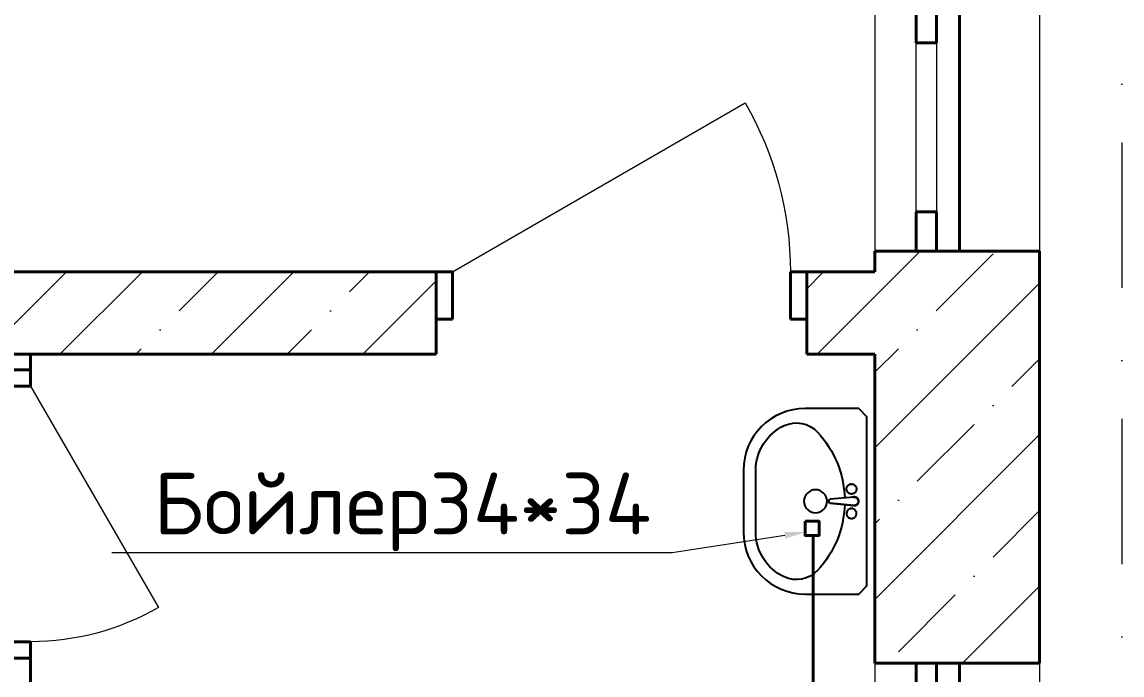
# Model space of a CAD drawing. Header units: feet. Extents: x -10410 to 374725, y -46422 to 88923.
# Drawn here: x 53394 to 56065, y 46457 to 48042 of the extents above; entities that cross this region are included whole.
import ezdxf
from ezdxf import colors
from ezdxf.entities.mleader import LeaderData, LeaderLine
from ezdxf.enums import TextEntityAlignment as Align
from ezdxf.math import Vec2, Vec3

# ---------------------------------------------------------------- set-up
doc = ezdxf.new("R2010")
doc.units = ezdxf.units.FT
doc.header["$MEASUREMENT"] = 0
doc.set_wipeout_variables(frame=1)
doc.linetypes.add('Wipeout_Contour', pattern=[1000, 0, -1000])
doc.linetypes.add('Штрихпунктирная', pattern=[670.2777624130249, 352.777767181396, -176.388883590699, 0, -141.11111164093])
for name, color, linetype, lineweight in [('Водоснабж.', 160, 'Continuous', 40), ('Двери ArchiCAD_Ном._пера__1', 7, 'Continuous', 20), ('Двери ArchiCAD_Ном._пера__21', 7, 'Continuous', 40), ('Двери ArchiCAD_Ном._пера__74', 255, 'Continuous', 0), ('Конструктив - Перекрытия_Ном._пера__21', 7, 'Continuous', 40), ('Конструктив - Стены Несущие_Ном._пера__21', 7, 'Continuous', 40), ('Окна ArchiCAD_Ном._пера__120', 7, 'Continuous', 5), ('Окна ArchiCAD_Ном._пера__21', 7, 'Continuous', 40), ('Элемент Модели - Оси_Ном._пера__1', 7, 'Continuous', 20)]:
    doc.layers.add(name, color=color, linetype=linetype, lineweight=lineweight)
for name, color, linetype in [('Двери ArchiCAD', 7, 'Continuous'), ('Интерьер - Мебель', 7, 'Continuous'), ('Конструктив - Перекрытия', 7, 'Continuous'), ('Конструктив - Стены Несущие', 7, 'Continuous'), ('Окна ArchiCAD', 7, 'Continuous'), ('Элемент Модели - Оси', 7, 'Continuous')]:
    doc.layers.add(name, color=color, linetype=linetype)
doc.layers.add('Конструктив - Стены Несущие_Ном._пера__170', color=7, linetype='Continuous', lineweight=5, true_color=0x9f9f00)
doc.layers.add('Элемент Модели - Оси_Ном._пера__94', color=7, linetype='Continuous', lineweight=5, true_color=0xdc4f00)
doc.styles.get("Standard").update_dxf_attribs({"font": 'isocpeur.ttf'})
doc.styles.add('СГЕНЕРИР_СТИЛЬ_1', font='arial.ttf')
pattern_1 = [(44.99999999999999, (0, 0), (-183.8477563649663, 183.8477563649665), []), (44.99999999999999, (-91.92387818248316, 91.92387818248324), (-183.8477563649663, 183.8477563649665), [194.9999928474, -64.9999976158, 0, -64.9999976158])]

# ---------------------------------------------------------------- blocks, each defined once
blk = doc.blocks.new('Перекрытие_11', base_point=(2.014418280687986e-13, 3249.999870023374))
at = {"layer": 'Конструктив - Перекрытия_Ном._пера__21', "linetype": 'Continuous', "flags": 128}
blk.add_lwpolyline([(2.014418280687986e-13, 3249.999870023374), (349.5340104427439, 3249.999870023374), (349.5340104427439, 6200.039066075157), (2.014418280687986e-13, 6200.039066075157), (2.014418280687986e-13, 9399.999870023372), (14400, 9399.999870023372), (14400, 6200.039066075157), (14005.69794721407, 6200.039066075157), (14005.69794721407, 3249.999870023374), (14400, 3249.999870023374), (14400, -5.845098360879319e-05), (8689.176096130459, -5.845098360879319e-05), (8689.176096130459, -1641.589501266232), (5700.804234318001, -1641.589501266232), (5700.804234318001, -5.845098360879319e-05), (2.014418280687986e-13, -5.845098360879319e-05)], close=True, dxfattribs=at)
blk = doc.blocks.new('Окно 18_4')
at = {"layer": 'Окна ArchiCAD_Ном._пера__120', "linetype": 'Continuous'}
for p, q in [((-300, 250.0000000000001), (300, 250.0000000000001)), ((-205, 0), (205, 0)), ((205, -50), (-205, -50)), ((-300, -150), (300, -150))]:
    blk.add_line(p, q, dxfattribs=at)
at = {"layer": 'Окна ArchiCAD_Ном._пера__21', "linetype": 'Continuous'}
for p, q in [((-300, 0), (-205, 0)), ((-300, -50), (-300, 0)), ((-205, 0), (-205, -50)), ((205, -50), (205, 0)), ((205, 0), (300, 0)), ((300, -50), (300, 0)), ((-205, -50), (-300, -50)), ((300, -50), (205, -50))]:
    blk.add_line(p, q, dxfattribs=at)
blk = doc.blocks.new('Стена_12', base_point=(13900, 3399.999999999997))
at = {"color": 254, "linetype": 'Wipeout_Contour', "lineweight": 0, "ltscale": 118048.9132888621}
blk.add_wipeout([(13800, 4249.935577129977), (13900.000032167285, 4249.935577129977), (13949.999997957144, 4249.935577129977), (14200.000028081573, 4249.935577129977), (14199.999994552385, 5250.039135172807), (13949.999997957144, 5250.039135172807), (13899.999998638097, 5250.039135172807), (13800, 5250.039135172807)], dxfattribs=at).dxf.layer = 'Конструктив - Стены Несущие'
at = {"layer": 'Конструктив - Стены Несущие_Ном._пера__170', "linetype": 'Continuous'}
h = blk.add_hatch(dxfattribs=at)
h.set_pattern_fill('ЖЕЛЕЗОБЕТОН', color=256, style=0, pattern_type=2)
h.set_pattern_definition(pattern_1)
h.paths.add_polyline_path([(13800, 4249.935577129977), (13900.00003216728, 4249.935577129977), (13949.99999795714, 4249.935577129977), (14200.00002808157, 4249.935577129977), (14199.99999455238, 5250.039135172806), (13949.99999795714, 5250.039135172806), (13899.99999863809, 5250.039135172806), (13800, 5250.039135172806)])
at = {"layer": 'Конструктив - Стены Несущие_Ном._пера__21', "linetype": 'Continuous'}
for p, q in [((13800, 5250.039151678196), (13900, 5250.039151678196)), ((13900, 5250.039151678196), (13950, 5250.039151678196)), ((13950, 5250.039151678196), (14200, 5250.039151678196)), ((13800, 4249.935580958386), (13900, 4249.935580958386)), ((13900, 4249.935580958386), (13950, 4249.935580958386)), ((13950, 4249.935580958386), (14200, 4249.935580958386))]:
    blk.add_line(p, q, dxfattribs=at)
at = {"layer": 'Конструктив - Стены Несущие_Ном._пера__21', "linetype": 'Continuous', "flags": 128}
for points in [[(13800, 5250.039163136869), (13800, 5200.039151678196)], [(14200, 4249.935581872052), (14200, 5250.039155561185)], [(13800, 5000.039151678196), (13800, 4249.935577129977)]]:
    blk.add_lwpolyline(points, dxfattribs=at)
at = {"layer": 'Окна ArchiCAD', "color": 21, "linetype": 'Continuous', "lineweight": 30, "true_color": 0xff9955, "zscale": 1000, "rotation": 270}
for p in [(13950, 5550.039151678196), (13950, 3949.935580958386)]:
    blk.add_blockref('Окно 18_4', p, dxfattribs=at)
blk = doc.blocks.new('Однопольная Дверь 18_4')
at = {"layer": 'Двери ArchiCAD_Ном._пера__1', "linetype": 'Continuous'}
blk.add_line((409.9999999999999, 0), (-300.1408311032397, 409.9999999999999), dxfattribs=at)
at = {"layer": 'Двери ArchiCAD_Ном._пера__21', "linetype": 'Continuous'}
for p, q in [((-450, 0), (-487, 0)), ((-410.0000000000001, 0), (-450, 0)), ((-450, 0), (-450, -115)), ((-450, 0), (-450, -115)), ((-410.0000000000001, -115), (-410.0000000000001, 0)), ((450, 0), (410.0000000000001, 0)), ((410.0000000000001, 0), (410.0000000000001, -115)), ((450, -115), (450, 0)), ((450, 0), (450, -115)), ((450, 0), (487, 0)), ((-450, -115), (-410.0000000000001, -115)), ((-450, -115), (-450, -200)), ((410.0000000000001, -115), (450, -115)), ((450, -115), (450, -200)), ((-450, -200), (-487, -200)), ((450, -200), (487, -200))]:
    blk.add_line(p, q, dxfattribs=at)
at = {"layer": 'Двери ArchiCAD_Ном._пера__74', "linetype": 'Continuous'}
blk.add_arc((409.9999999999999, 0), 820, 150, 180, dxfattribs=at)
blk = doc.blocks.new('Стена_18', base_point=(10050.30337495443, 5100.039151678196))
at = {"color": 254, "linetype": 'Wipeout_Contour', "lineweight": 0, "ltscale": 63914.33071712415}
blk.add_wipeout([(10050.30337495443, 5200.03917539789), (10300.303376666607, 5000.039151678195), (12734.83260942426, 5000.039151678195), (12734.83260942426, 5085.039158965321), (12734.83260942426, 5200.03917539789)], dxfattribs=at).dxf.layer = 'Конструктив - Стены Несущие'
at = {"color": 254, "linetype": 'Wipeout_Contour', "lineweight": 0, "ltscale": 73093.21621771195}
blk.add_wipeout([(13799.999999999996, 5200.03917539789), (13634.832604413123, 5200.03917539789), (13634.832604413123, 5085.039158965321), (13634.832604413123, 5000.039151678195), (13799.999999999996, 5000.039151678195)], dxfattribs=at).dxf.layer = 'Конструктив - Стены Несущие'
at = {"layer": 'Конструктив - Стены Несущие_Ном._пера__170', "linetype": 'Continuous'}
h = blk.add_hatch(dxfattribs=at)
h.set_pattern_fill('ЖЕЛЕЗОБЕТОН', color=256, style=0, pattern_type=2)
h.set_pattern_definition(pattern_1)
h.paths.add_polyline_path([(10050.30337495443, 5200.039175397891), (10300.30337666661, 5000.039151678196), (12734.83260942426, 5000.039151678196), (12734.83260942426, 5085.039158965322), (12734.83260942426, 5200.039175397891)])
h = blk.add_hatch(dxfattribs=at)
h.set_pattern_fill('ЖЕЛЕЗОБЕТОН', color=256, style=0, pattern_type=2)
h.set_pattern_definition(pattern_1)
h.paths.add_polyline_path([(13800, 5200.039175397891), (13634.83260441312, 5200.039175397891), (13634.83260441312, 5085.039158965322), (13634.83260441312, 5000.039151678196), (13800, 5000.039151678196)])
at = {"layer": 'Конструктив - Стены Несущие_Ном._пера__21', "linetype": 'Continuous'}
for p, q in [((12734.83262182006, 5200.039151678196), (12697.83262182006, 5200.039151678196)), ((12734.83262182006, 5200.039151678196), (12734.83262182006, 5085.039151678196)), ((13634.83262182006, 5200.039151678196), (13671.83262182006, 5200.039151678196)), ((13634.83262182006, 5200.039151678196), (13634.83262182006, 5085.039151678196)), ((12734.83262182006, 5085.039151678196), (12734.83262182006, 5000.039151678196)), ((13634.83262182006, 5085.039151678196), (13634.83262182006, 5000.039151678196)), ((12734.83262182006, 5000.039151678196), (12697.83262182006, 5000.039151678196)), ((13634.83262182006, 5000.039151678196), (13671.83262182006, 5000.039151678196))]:
    blk.add_line(p, q, dxfattribs=at)
at = {"layer": 'Конструктив - Стены Несущие_Ном._пера__21', "linetype": 'Continuous', "flags": 128}
for points in [[(12734.83260942426, 5200.039151678196), (10050.30337495443, 5200.039151678197)], [(13800, 5200.039151678196), (13634.83260441312, 5200.039151678196)], [(10300.30337495443, 5000.039151678197), (12734.83261514015, 5000.039151678196)], [(13634.83264257894, 5000.039151678196), (13800, 5000.039151678196)]]:
    blk.add_lwpolyline(points, dxfattribs=at)
at = {"layer": 'Двери ArchiCAD', "linetype": 'Continuous', "xscale": -1, "zscale": 1000}
blk.add_blockref('Однопольная Дверь 18_4', (13184.83262182006, 5200.039151678196), dxfattribs=at)
blk = doc.blocks.new('Однопольная Дверь 18_5')
at = {"layer": 'Двери ArchiCAD_Ном._пера__1', "linetype": 'Continuous'}
blk.add_line((309.9999999999999, 0), (-226.935750346352, 309.9999999999999), dxfattribs=at)
at = {"layer": 'Двери ArchiCAD_Ном._пера__21', "linetype": 'Continuous'}
for p, q in [((-350, 0), (-387, 0)), ((-310, 0), (-350, 0)), ((-350, 0), (-350, -115)), ((-350, 0), (-350, -100)), ((-310, -115), (-310, 0)), ((350, 0), (310, 0)), ((310, 0), (310, -115)), ((350, -115), (350, 0)), ((350, 0), (350, -100)), ((350, 0), (387, 0)), ((-350, -100), (-387, -100)), ((350, -100), (387, -100)), ((-350, -115), (-310, -115)), ((310, -115), (350, -115))]:
    blk.add_line(p, q, dxfattribs=at)
at = {"layer": 'Двери ArchiCAD_Ном._пера__74', "linetype": 'Continuous'}
blk.add_arc((309.9999999999999, 0), 619.9999999999999, 150, 180, dxfattribs=at)
blk = doc.blocks.new('Стена_22', base_point=(11700.24906046844, 5000.039151678197))
at = {"color": 254, "linetype": 'Wipeout_Contour', "lineweight": 0, "ltscale": 50865.84538059111}
blk.add_wipeout([(11650.24905633021, 4962.269841904894), (11750.249059334425, 4962.269841904894), (11750.249059334425, 5000.0391516781965), (11650.249069441235, 5000.0391516781965)], dxfattribs=at).dxf.layer = 'Конструктив - Стены Несущие'
at = {"color": 254, "linetype": 'Wipeout_Contour', "lineweight": 0, "ltscale": 49713.88365109595}
blk.add_wipeout([(11750.249059334425, 4262.269847097451), (11650.24905633021, 4262.269847097451), (11650.249069441235, 4120.174000976913), (11750.249059334425, 4120.174000976913)], dxfattribs=at).dxf.layer = 'Конструктив - Стены Несущие'
at = {"color": 254, "linetype": 'Wipeout_Contour', "lineweight": 0, "ltscale": 48748.29968586657}
blk.add_wipeout([(11650.249069878448, 3399.999999999997), (11750.249061084538, 3399.999999999997), (11750.249061084538, 3420.1739910068923), (11650.249069878448, 3420.1739910068923)], dxfattribs=at).dxf.layer = 'Конструктив - Стены Несущие'
at = {"layer": 'Конструктив - Стены Несущие_Ном._пера__170', "linetype": 'Continuous'}
h = blk.add_hatch(dxfattribs=at)
h.set_pattern_fill('ЖЕЛЕЗОБЕТОН', color=256, style=0, pattern_type=2)
h.set_pattern_definition(pattern_1)
h.paths.add_polyline_path([(11650.24905633021, 4962.269841904894), (11750.24905933442, 4962.269841904894), (11750.24905933442, 5000.039151678197), (11650.24906944123, 5000.039151678197)])
h = blk.add_hatch(dxfattribs=at)
h.set_pattern_fill('ЖЕЛЕЗОБЕТОН', color=256, style=0, pattern_type=2)
h.set_pattern_definition(pattern_1)
h.paths.add_polyline_path([(11750.24905933442, 4262.269847097452), (11650.24905633021, 4262.269847097452), (11650.24906944123, 4120.174000976914), (11750.24905933442, 4120.174000976914)])
h = blk.add_hatch(dxfattribs=at)
h.set_pattern_fill('ЖЕЛЕЗОБЕТОН', color=256, style=0, pattern_type=2)
h.set_pattern_definition(pattern_1)
h.paths.add_polyline_path([(11650.24906987845, 3399.999999999997), (11750.24906108455, 3399.999999999997), (11750.24906108455, 3420.173991006892), (11650.24906987845, 3420.173991006892)])
at = {"layer": 'Конструктив - Стены Несущие_Ном._пера__21', "linetype": 'Continuous'}
for p, q in [((11650.24906046844, 4962.269847742529), (11650.24906046844, 4999.26984774253)), ((11750.24906046844, 4962.269847742529), (11750.24906046844, 4999.26984774253)), ((11750.24906046844, 4962.269847742529), (11650.24906046844, 4962.269847742529)), ((11650.24906046844, 4262.26984774253), (11650.24906046844, 4225.269847742529)), ((11750.24906046844, 4262.26984774253), (11650.24906046844, 4262.26984774253)), ((11750.24906046844, 4262.26984774253), (11750.24906046844, 4225.269847742529)), ((11650.24906046843, 4120.173991979572), (11650.24906046843, 4157.173991979572)), ((11750.24906046843, 4120.173991979572), (11750.24906046843, 4157.173991979572)), ((11750.24906046843, 4120.173991979572), (11650.24906046843, 4120.173991979572)), ((11650.24906046843, 3420.173991979571), (11650.24906046843, 3383.173991979571)), ((11750.24906046843, 3420.173991979571), (11650.24906046843, 3420.173991979571)), ((11750.24906046843, 3420.173991979571), (11750.24906046843, 3383.173991979571))]:
    blk.add_line(p, q, dxfattribs=at)
at = {"layer": 'Конструктив - Стены Несущие_Ном._пера__21', "linetype": 'Continuous', "flags": 128}
for points in [[(11650.24906046843, 5000.039151678197), (11650.24906046843, 4962.269851364119)], [(11750.24906046843, 5000.039151678197), (11650.24906046843, 5000.039151678197)], [(11750.24906046843, 4962.26985136412), (11750.24906046843, 5000.039151678197)], [(11650.24906046843, 4262.269841394097), (11650.24906046843, 4250.232902496938)], [(11750.24906046843, 4120.174000976914), (11750.24906046843, 4262.269841394097)], [(11650.24906046843, 4150.232902496938), (11650.24906046843, 4120.174000976914)], [(11650.24906046843, 3420.173991006892), (11650.24906046843, 3399.999999999997)], [(11750.24906046843, 3399.999999999997), (11750.24906046843, 3420.173991006892)]]:
    blk.add_lwpolyline(points, dxfattribs=at)
at = {"layer": 'Двери ArchiCAD', "linetype": 'Continuous', "xscale": -1, "zscale": 1000, "rotation": 270}
blk.add_blockref('Однопольная Дверь 18_5', (11750.24906046843, 4612.26984774253), dxfattribs=at)
at = {"layer": 'Двери ArchiCAD', "linetype": 'Continuous', "zscale": 1000, "rotation": 270}
blk.add_blockref('Однопольная Дверь 18_5', (11750.24906046843, 3770.173991979571), dxfattribs=at)
blk = doc.blocks.new('Стандартный Маркер Сетки_5')
at = {"layer": 'Элемент Модели - Оси_Ном._пера__94', "linetype": 'Штрихпунктирная'}
blk.add_line((1000.000000000005, 0), (15208.94395321792, 0), dxfattribs=at)
at = {"layer": 'Элемент Модели - Оси_Ном._пера__1', "style": 'СГЕНЕРИР_СТИЛЬ_1'}
blk.add_attdef('AC_MarkerText_1', text='', height=350.0000000000001, rotation=90.00000000000001, dxfattribs=at).set_placement((16708.94395321793, 20.00050000000522), align=Align.MIDDLE_CENTER)
blk = doc.blocks.new('s_46')
at = {"ltscale": 600}
h = blk.add_hatch(color=256, dxfattribs=at)
edge = h.paths.add_edge_path()
edge.add_line((13.45184378023259, 62.04360352296499), (14.15927104179718, 54.09782096462732))
edge.add_ellipse((4.212458010588307, 52.31250418393756), major_axis=(-10.10576298371302, 2.475116312015591e-15), ratio=1, start_angle=540, end_angle=550.1754626554053, ccw=False)
edge.add_arc((4.212458010588307, 52.31250418393756), 10.10576298371302, 270, 360, ccw=False)
edge.add_line((4.212458010588307, 42.20674120020703), (4.212458010588307, 41.28018079043977))
edge.add_line((4.212458010588307, 41.28018079040339), (11.85106942148559, 41.28018079040339))
edge.add_arc((4.212458010588307, 52.31250418393756), 13.41866400745597, 664.6981342835142, 766.4847699121553)
h.paths.add_polyline_path([(4.212458010588307, 41.28018079040339), (-3.426153400272597, 41.28018079040339, 0.152566653256377), (4.212458010588307, 38.8938401764608)])
h.paths.add_polyline_path([(11.85106942144921, 41.28018079040339), (4.212458010588307, 41.28018079040339), (4.212458010588307, 38.8938401764608, 0.1525666532563772)])
h.paths.add_polyline_path([(-5.734355020395014, 54.09782096461277), (-5.026927758881357, 62.04360352296499, 0.4758332592079194), (-3.426153400272597, 41.28018079040339), (4.212458010588307, 41.28018079040339), (4.212458010588307, 42.20674120020703, -0.4672400657637396)])
for p, q in [((-5.893304973142222, 52.31250418385025), (-0.714987907151226, 110.4750654234667)), ((-5.893304973142222, 52.31250418385025), (-0.714987907151226, 110.4750654234667)), ((9.139903928502463, 110.475065423554), (14.15927104174625, 54.09782096461277)), ((14.31822099431884, 52.31250418385025), (9.139903928502463, 110.475065423554)), ((14.15927104174625, 54.09782096461277), (14.31822099431884, 52.31250418385025))]:
    blk.add_line(p, q, dxfattribs=at)
blk.add_lwpolyline([(-220.7875419894117, 171.2801807903452, -0.414213562373095), (-70.7875419894117, 321.2801807903452), (79.2124580105883, 321.2801807904325, -0.414213562373095), (229.2124580105883, 171.2801807904325), (229.2124580105883, 41.28018079040339), (209.2124580107047, 21.2801807904325), (-200.7875419893535, 21.28018079034518), (-220.7875419894117, 41.28018079040339)], format="xyb", close=True, dxfattribs=at)
blk.add_lwpolyline([(12.26164246437838, 75.41187665969483, 0.1816379869150311), (172.1859176590806, 141.538342154061, 0.3263505073803009), (187.6570333366981, 222.6589125997853, 0.2898144196813102), (79.21245801076293, 291.2801807904325), (-70.78754198923707, 291.2801807903452, 0.2898144196813102), (-179.2321173155215, 222.6589125996979, 0.3263505073803007), (-163.7610016377294, 141.538342154061, 0.1816379869150315), (-3.836726442852523, 75.41187665960751)], format="xyb", dxfattribs=at)
for points in [[(-16.83803374727722, 67.43055756771355), (-17.02338931558188, 67.50428807432763), (-17.22058725368697, 67.56961317334208), (-17.42189012444578, 67.6347039079701), (-17.61956049106084, 67.70773132116301), (-17.80586091603618, 67.79686645595939), (-17.97305396257434, 67.91028035557247), (-18.11578784312587, 68.05326030802098), (-18.23825336818118, 68.21955858168076), (-18.34702699835179, 68.40004368982045), (-18.44868519355077, 68.58558414605795), (-18.54980441438965, 68.76704846357461), (-18.65696112113073, 68.9353051558137), (-18.77673177386168, 69.08122273621848), (-18.91569283319404, 69.19566971814493), (-19.07841429975815, 69.27267628890695), (-19.26144033775199, 69.31891933156294), (-19.45930865121773, 69.34423740339116), (-19.66655694507062, 69.35846906132065), (-19.87772292352747, 69.37145286262967), (-20.0873442911543, 69.39302736415993), (-20.2899587523425, 69.43303112310241), (-20.48010401183274, 69.50130269664805), (-20.65391131333308, 69.60429419830325), (-20.81388605764369, 69.73491196823306), (-20.96412718523061, 69.8826759030926), (-21.10873363655992, 70.03710589953698), (-21.25180435174843, 70.18772185422131), (-21.39743827126222, 70.3240436638007), (-21.54973433539271, 70.43559122501756), (-21.71279148443136, 70.5118844343524), (-21.88955151231494, 70.54600451889564), (-22.07832762773614, 70.54527802669327), (-22.27627589285839, 70.52059283622657), (-22.4805523698451, 70.48283682571491), (-22.68831312085968, 70.44289787355228), (-22.89671420806553, 70.41166385821998), (-23.10291169380071, 70.40002265802468), (-23.30406164005399, 70.41886215136037), (-23.49802141042892, 70.4753938675276), (-23.68545357254334, 70.56212393892929), (-23.86772199510597, 70.66788214896224), (-24.04619054717477, 70.78149828102323), (-24.2222230976331, 70.89180211850908), (-24.39718351518968, 70.98762344472925), (-24.57243566872785, 71.05779204316786), (-24.74934342730558, 71.09113769704709), (-24.92903553397628, 71.08022740500746), (-25.11170022917213, 71.03257702605333), (-25.2972906283685, 70.95943963443278), (-25.48575984616764, 70.87206830448122), (-25.67706099752104, 70.7817161102721), (-25.87114719772944, 70.69963612605352), (-26.0679715613951, 70.63708142607356), (-26.26748720381875, 70.60530508466763), (-26.46941223740578, 70.61182491958607), (-26.67252476507565, 70.64921772302478), (-26.87536788737634, 70.70632503094384), (-27.07648470485583, 70.77198837930337), (-27.27441831788747, 70.8350493038015), (-27.46771182701923, 70.88434934031102), (-27.6549083327991, 70.90873002487933), (-27.83455093560042, 70.89703289329191), (-28.00620139669627, 70.84190539614065), (-28.17349611973623, 70.75121864315588), (-28.34109016874572, 70.63664965887438), (-28.51363860827405, 70.50987546765828), (-28.69579650234664, 70.38257309404435), (-28.89221891516354, 70.26641956248204), (-29.10756091127405, 70.17309189750813), (-29.3464775547036, 70.11426712348475), (-29.61160253512207, 70.0940409177856), (-29.89748404390411, 70.0861835690448), (-30.19664889771957, 70.05688401864609), (-30.50162391323829, 69.9723312081478), (-30.80493590747938, 69.79871407902101), (-31.09911169676343, 69.50222157256212), (-31.37667809793493, 69.0490426304168), (-31.63016192783834, 68.40536619405611), (-32.32050594605971, 68.4500712644367), (-32.84873653826071, 68.3918758847285), (-33.24226493795868, 68.25193804170704), (-33.52850237919483, 68.05141572232242), (-33.73486009566113, 67.8114669136994), (-33.88874932087492, 67.5532496026135), (-34.01758128887741, 67.29792177610216), (-34.14876723336056, 67.06664142102818), (-34.30371923936764, 66.87550954936887), (-34.47985279804561, 66.72039927294827), (-34.66858425136888, 66.59212672835565), (-34.86132994201034, 66.48150805244222), (-35.04950621211901, 66.37935938188457), (-35.22452940384392, 66.27649685335928), (-35.37781585985795, 66.16373660371755), (-35.50078192248475, 66.03189476963598), (-35.58785390376579, 65.87432967920904), (-35.64549799636006, 65.69456842611544), (-35.68319036299363, 65.49868029527715), (-35.7104071660433, 65.2927345718781), (-35.73662456823513, 65.08280054092756), (-35.77131873212056, 64.87494748734753), (-35.82396582007641, 64.67524469623459), (-35.90404199482873, 64.48976145259803), (-36.01774371694773, 64.3227640100813), (-36.15814863995183, 64.17130649695173), (-36.31505471485434, 64.0306400101108), (-36.47825989319244, 63.89601564637269), (-36.6375621263287, 63.76268450255156), (-36.78275936545106, 63.62589767554891), (-36.90364956192207, 63.48090626226622), (-36.99003066710429, 63.32296135951765), (-37.03518227743916, 63.14869254492805), (-37.04631056915969, 62.96024331927765), (-37.03410336375237, 62.7611356638954), (-37.00924848217983, 62.55489156045951), (-36.98243374592857, 62.34503299021162), (-36.96434697631048, 62.13508193491725), (-36.96567599463742, 61.92856037581805), (-36.99710862222128, 61.72899029450491), (-37.06570762058254, 61.53896291530691), (-37.16403551277472, 61.35734643402975), (-37.28102976223454, 61.18207828939194), (-37.40562783187488, 61.0110959201993), (-37.52676718513248, 60.84233676508302), (-37.63338528544409, 60.67373826284893), (-37.7144195958972, 60.50323785204091), (-37.75880757992854, 60.3287729715521), (-37.75920177751686, 60.14875038337777), (-37.72311503690435, 59.96345414296957), (-37.66177528270055, 59.77363762940513), (-37.58641044021351, 59.58005422132555), (-37.5082484340528, 59.38345729780849), (-37.43851718935184, 59.18460023758234), (-37.38844463089481, 58.98423641963745), (-37.36925868364051, 58.78311922278954), (-37.38844463089481, 58.58200202594162), (-37.43851718935184, 58.38163820799673), (-37.5082484340528, 58.18278114777058), (-37.58641044021351, 57.98618422425352), (-37.66177528287517, 57.79260081626126), (-37.72311503690435, 57.60278430260951), (-37.75920177751686, 57.4174880622013), (-37.75880757992854, 57.23746547402698), (-37.7144195958972, 57.06300059353816), (-37.63338528544409, 56.89250018273015), (-37.52676718530711, 56.72390168049606), (-37.40562783187488, 56.55514252537978), (-37.28102976223454, 56.38416015618714), (-37.16403551277472, 56.20889201154932), (-37.06570762058254, 56.02727553035947), (-36.99710862222128, 55.83724815107416), (-36.96567599463742, 55.63767806976102), (-36.96434697631048, 55.43115651066182), (-36.98243374592857, 55.22120545536745), (-37.00924848217983, 55.01134688520688), (-37.03410336375237, 54.80510278168367), (-37.04631056933431, 54.60599512638873), (-37.03518227743916, 54.41754590065102), (-36.99003066710429, 54.24327708606143), (-36.90364956192207, 54.08533218331286), (-36.78275936545106, 53.94034077003016), (-36.6375621263287, 53.80355394302751), (-36.47825989319244, 53.67022279920639), (-36.31505471502896, 53.53559843546827), (-36.15814863995183, 53.39493194862735), (-36.01774371712236, 53.24347443549777), (-35.90404199482873, 53.07647699298104), (-35.82396582007641, 52.89099374934449), (-35.77131873212056, 52.69129095823155), (-35.73662456823513, 52.48343790465151), (-35.71040716621792, 52.27350387370097), (-35.68319036299363, 52.06755815021461), (-35.64549799653469, 51.87167001946364), (-35.58785390376579, 51.69190876637003), (-35.50078192248475, 51.53434367594309), (-35.3778353385278, 51.40284301002976), (-35.22468523163116, 51.29247093791491), (-35.05003213009331, 51.19609060572111), (-34.86257656256203, 51.10656515930896), (-34.67101905716117, 51.01675774488831), (-34.48406014236389, 50.91953150840709), (-34.31040034646867, 50.80774959607515), (-34.15874019777402, 50.67427515375311), (-34.03505195630714, 50.5145333421824), (-33.93439480883535, 50.3341973797942), (-33.84909967368003, 50.14150249981321), (-33.77149746881332, 49.94468393520219), (-33.69391911290586, 49.75197691909852), (-33.60869552427903, 49.57161668455228), (-33.50815762107959, 49.41183846470085), (-33.38463632145431, 49.28087749250699), (-33.23284944484476, 49.18408373402781), (-33.05706241185544, 49.11526608630084), (-32.86392754490953, 49.06534817945794), (-32.66009716555709, 49.02525364354369), (-32.45222359569743, 48.98590610860265), (-32.24695915722987, 48.93822920459206), (-32.05095617187908, 48.8731465615565), (-31.870866961719, 48.78158180962782), (-31.71133844077121, 48.65761859554914), (-31.5689958925941, 48.50798063381808), (-31.43845919286832, 48.34255165536888), (-31.31434821744915, 48.17121539139771), (-31.19128284219187, 48.00385557310074), (-31.06388294277713, 47.85035593167413), (-30.92676839523483, 47.72060019822675), (-30.77455907507101, 47.62447210386745), (-30.60346923320321, 47.56846716045402), (-30.41609062027419, 47.54552800310194), (-30.21660936163971, 47.54520904741366), (-30.00921158283018, 47.55706470907899), (-29.79808340937598, 47.570649403875), (-29.58741096680751, 47.57551754757878), (-29.38138038065517, 47.56122355579282), (-29.18417777627474, 47.51732184420689), (-28.99883273948217, 47.43692629240104), (-28.8237486963626, 47.32738863455597), (-28.65617253311211, 47.19962006882997), (-28.49335113610141, 47.06453179311939), (-28.33253139152657, 46.9330350055825), (-28.1709601857583, 46.81604090429028), (-28.00588440499268, 46.72446068713907), (-27.83455093577504, 46.66920555219986), (-27.6549083327991, 46.65750842061243), (-27.46771182701923, 46.68188910518074), (-27.27441831788747, 46.73118914177758), (-27.07648470485583, 46.79425006627571), (-26.87536788755096, 46.85991341454792), (-26.67252476525027, 46.91702072246699), (-26.4694122375804, 46.95441352590569), (-26.26748720399337, 46.96093336082413), (-26.06797156156972, 46.9291570194182), (-25.87114719772944, 46.86660231943824), (-25.67706099769566, 46.78452233530697), (-25.48575984616764, 46.69417014101055), (-25.2972906283685, 46.60679881105898), (-25.11170022934675, 46.53366141943843), (-24.92903553397628, 46.4860110404843), (-24.74934342730558, 46.47510074844467), (-24.57243566890247, 46.5084464023239), (-24.3971835153643, 46.57861500076251), (-24.22222309780773, 46.67443632698269), (-24.0461905473494, 46.78474016446853), (-23.86772199528059, 46.89835629652953), (-23.68545357254334, 47.00411450656247), (-23.49802141060354, 47.09084457796416), (-23.30406164022861, 47.14737629413139), (-23.10291169380071, 47.16621578746708), (-22.89671420806553, 47.15457458727178), (-22.68831312085968, 47.12334057193948), (-22.4805523698451, 47.08340161977685), (-22.27627589285839, 47.04564560926519), (-22.07832762791077, 47.02096041871118), (-21.88955151248956, 47.02023392650881), (-21.71279148443136, 47.05435401113937), (-21.54973433539271, 47.1306472204742), (-21.39743827126222, 47.24219478160376), (-21.25180435174843, 47.37851659118314), (-21.10873363655992, 47.52913254586747), (-20.96412718540523, 47.68356254231185), (-20.81388605764369, 47.83132647717139), (-20.65391131333308, 47.9619442471012), (-20.48010401200736, 48.06493574884371), (-20.28995875251712, 48.13320732230204), (-20.0873442911543, 48.17321108133183), (-19.87772292352747, 48.1947855828621), (-19.66655694507062, 48.2077693840838), (-19.45930865139235, 48.2220010421006), (-19.26144033775199, 48.24731911384151), (-19.07841429993277, 48.29356215667212), (-18.91569283319404, 48.37056872743415), (-18.77673177403631, 48.4850157093606), (-18.65696112113073, 48.63093328976538), (-18.54980441456428, 48.79918998200446), (-18.4486851937254, 48.98065429960843), (-18.34702699835179, 49.16619475575862), (-18.2382533683558, 49.34667986398563), (-18.11578784312587, 49.5129781376454), (-17.97305396274896, 49.65595809000661), (-17.8058609162108, 49.76937198961969), (-17.61956049106084, 49.85850712450338), (-17.4218901246204, 49.93153453769628), (-17.22058725368697, 49.996625272237), (-17.02338931558188, 50.06195037133875), (-16.83803374727722, 50.13568087795284), (-16.67225798609434, 50.22598783511785), (-16.53379946883069, 50.34104228604701), (-16.42766593385022, 50.48645191569813), (-16.34794632298872, 50.65757097714231), (-16.28599987912457, 50.84719036528259), (-16.23318584513618, 51.04810097528389), (-16.18086346407654, 51.25309370196192), (-16.12039197882405, 51.4549594403943), (-16.04313063243171, 51.64648908557137), (-15.94043866742868, 51.82047353248345), (-15.8067031877581, 51.97190354572376), (-15.64842273970135, 52.10456936812261), (-15.47512373042991, 52.22446111202589), (-15.29633256676607, 52.33756888969219), (-15.12157565605594, 52.44988281364203), (-14.96037940529641, 52.567392996134), (-14.82227022130974, 52.69608954960131), (-14.71677451161668, 52.84196258638985), (-14.65013726119651, 53.00919824198354), (-14.61547776852967, 53.19476674450561), (-14.60263391025364, 53.39383434504271), (-14.60144356318051, 53.60156729485607), (-14.60174460412236, 53.81313184503233), (-14.59337490954204, 54.02369424700737), (-14.566172356077, 54.22842075169319), (-14.50997482053936, 54.42247761052568), (-14.41809999983525, 54.6024088327249), (-14.29778487142175, 54.77026946117985), (-14.1597462335485, 54.92949229647638), (-14.01470088359201, 55.08351013963693), (-13.87336561962729, 55.23575579150929), (-13.74645723938011, 55.38966205302859), (-13.64469254092546, 55.54866172495531), (-13.5787883218145, 55.71618760822457), (-13.55583441938506, 55.89474125843844), (-13.56841282837559, 56.08309925056528), (-13.60547858278733, 56.27910691397847), (-13.65598671662156, 56.48060957840062), (-13.70889226370491, 56.68545257346705), (-13.7531502583879, 56.89148122872575), (-13.7777157346718, 57.09654087381205), (-13.77154372638324, 57.29847683827393), (-13.72730239736848, 57.49560352915432), (-13.65251243085368, 57.68811166286469), (-13.55840763938613, 57.8766610333987), (-13.45622183586238, 58.06191143448814), (-13.35718883317895, 58.24452266012668), (-13.27254244388314, 58.42515450413339), (-13.2135164810461, 58.60446676041465), (-13.19134475721512, 58.78311922278954), (-13.2135164810461, 58.96177168516442), (-13.27254244388314, 59.14108394144569), (-13.35718883317895, 59.3217157854524), (-13.45622183586238, 59.50432701109094), (-13.55840763938613, 59.68957741218037), (-13.65251243085368, 59.87812678271439), (-13.72730239736848, 60.07063491642475), (-13.77154372638324, 60.26776160730515), (-13.7777157346718, 60.46969757176703), (-13.7531502583879, 60.67475721685332), (-13.70889226370491, 60.88078587211203), (-13.65598671662156, 61.08562886717846), (-13.60547858278733, 61.28713153160061), (-13.56841282837559, 61.48313919501379), (-13.55583441938506, 61.67149718714063), (-13.5787883218145, 61.8500508373545), (-13.64469254092546, 62.01757672062377), (-13.74645723938011, 62.17657639255049), (-13.87336561962729, 62.33048265406978), (-14.01470088359201, 62.48272830594215), (-14.15974623337388, 62.63674614910269), (-14.29778487142175, 62.79596898448654), (-14.41809999983525, 62.96382961285417), (-14.50997482053936, 63.14376083514071), (-14.566172356077, 63.33781769388588), (-14.59337490936741, 63.5425441985717), (-14.60174460412236, 63.75310660054674), (-14.60144356318051, 63.96467115081032), (-14.60263391025364, 64.17240410053637), (-14.61547776835505, 64.37147170116077), (-14.65013726102188, 64.55704020359553), (-14.71677451144205, 64.72427585918922), (-14.82227022130974, 64.87014889597776), (-14.96037940529641, 64.99884544944507), (-15.12157565605594, 65.11635563193704), (-15.29633256676607, 65.22866955588688), (-15.47512373042991, 65.3417773336405), (-15.64842273970135, 65.46166907745646), (-15.8067031877581, 65.59433489985531), (-15.94043866742868, 65.74576491309563), (-16.04313063225709, 65.9197493600077), (-16.12039197882405, 66.11127900527208), (-16.18086346407654, 66.31314474370447), (-16.23318584513618, 66.5181374703825), (-16.28599987912457, 66.71904808029649), (-16.34794632298872, 66.90866746843676), (-16.42766593385022, 67.07978652988095), (-16.53379946883069, 67.22519615953206), (-16.67225798609434, 67.34025061046123)], [(22.08090273779817, 61.08562886709115), (22.03039460413856, 61.2871315315133), (21.99332884972682, 61.48313919501379), (21.9807504407363, 61.67149718705332), (22.00370434316574, 61.85005083726719), (22.06960856210208, 62.01757672053645), (22.17137326073134, 62.17657639246318), (22.29828164080391, 62.33048265398247), (22.43961690476863, 62.48272830585483), (22.58466225472512, 62.63674614901538), (22.72270089277299, 62.79596898439922), (22.84301602118649, 62.96382961276686), (22.93489084189059, 63.1437608350534), (22.99108837742824, 63.33781769379857), (23.01829093071865, 63.5425441985717), (23.0266606254736, 63.75310660045943), (23.02635958453175, 63.96467115072301), (23.02754993160488, 64.17240410053637), (23.04039378970629, 64.37147170107346), (23.07505328237312, 64.55704020350822), (23.14169053279329, 64.72427585910191), (23.24718624266097, 64.87014889589045), (23.38529542664764, 64.99884544935776), (23.54649167740718, 65.11635563193704), (23.72124858811731, 65.22866955579957), (23.90003975178115, 65.34177733355318), (24.07333876105258, 65.46166907736915), (24.23161920910934, 65.594334899768), (24.36535468877992, 65.74576491300832), (24.46804665360833, 65.9197493600077), (24.54530800017528, 66.11127900518477), (24.60577948542777, 66.31314474361716), (24.65810186648741, 66.51813747029519), (24.71091590047581, 66.71904808020918), (24.77286234433996, 66.90866746834945), (24.85258195520146, 67.07978652979364), (24.95871549018193, 67.22519615953206), (25.09717400744557, 67.34025061046123), (25.26294976862846, 67.43055756771355), (25.44830533693312, 67.50428807432763), (25.64550327503821, 67.56961317334208), (25.84680614579702, 67.6347039079701), (26.04447651241207, 67.70773132116301), (26.23077693756204, 67.79686645595939), (26.3979699841002, 67.91028035557247), (26.54070386447711, 68.05326030802098), (26.66316938970704, 68.21955858168076), (26.77194301970303, 68.40004368982045), (26.87360121507663, 68.58558414605795), (26.97472043591551, 68.76704846357461), (27.08187714248197, 68.9353051558137), (27.20164779538754, 69.08122273621848), (27.34060885454528, 69.19566971814493), (27.50333032128401, 69.27267628890695), (27.68635635910323, 69.31891933165025), (27.88422467274358, 69.34423740347847), (28.09147296642186, 69.35846906140796), (28.30263894487871, 69.37145286262967), (28.51226031250553, 69.39302736424725), (28.71487477386836, 69.43303112318972), (28.90502003318397, 69.50130269673537), (29.07882733468432, 69.60429419839056), (29.23880207899492, 69.73491196832038), (29.38904320658185, 69.88267590317992), (29.53364965791116, 70.0371058996243), (29.67672037309967, 70.18772185430862), (29.82235429261345, 70.324043663888), (29.97465035674395, 70.43559122501756), (30.1377075057826, 70.51188443443971), (30.31446753366617, 70.54600451898295), (30.50324364908738, 70.54527802678058), (30.70119191420963, 70.52059283622657), (30.90546839119634, 70.48283682571491), (31.11322914221091, 70.4428978736396), (31.32163022941677, 70.41166385830729), (31.52782771515194, 70.400022658112), (31.72897766157985, 70.41886215144768), (31.92293743178016, 70.4753938675276), (32.11036959389457, 70.56212393892929), (32.29263801663183, 70.66788214896224), (32.47110656870063, 70.78149828102323), (32.64713911898434, 70.89180211850908), (32.82209953654092, 70.98762344481656), (32.99735169025371, 71.05779204316786), (33.17425944865681, 71.09113769704709), (33.35395155532751, 71.08022740500746), (33.53661625069799, 71.03257702605333), (33.72220664971974, 70.9594396345201), (33.91067586751888, 70.87206830448122), (34.1019770190469, 70.7817161102721), (34.29606321908068, 70.69963612605352), (34.49288758292096, 70.63708142616088), (34.69240322534461, 70.60530508466763), (34.89432825893164, 70.61182491958607), (35.09744078660151, 70.64921772302478), (35.3002839089022, 70.70632503103116), (35.50140072620707, 70.77198837930337), (35.6993343392387, 70.8350493038015), (35.89262784837047, 70.88434934039833), (36.07982435415033, 70.90873002487933), (36.25946695695166, 70.89703289329191), (36.43111741804751, 70.84190539614065), (36.59841214108746, 70.75121864315588), (36.76600619009696, 70.63664965887438), (36.93855462962529, 70.50987546765828), (37.12071252369788, 70.38257309404435), (37.3171349366894, 70.26641956248204), (37.53247693262529, 70.17309189750813), (37.77139357605483, 70.11426712348475), (38.03651855647331, 70.0940409177856), (38.32240006525535, 70.0861835690448), (38.62156491907081, 70.05688401864609), (38.92653993476415, 69.9723312081478), (39.22985192883061, 69.7987140789337), (39.52402771811467, 69.50222157256212), (39.80159411928616, 69.0490426304168), (40.05507794918958, 68.4053661939688), (40.74542196741095, 68.4500712644367), (41.27365255961195, 68.3918758846412), (41.66718095948454, 68.25193804161972), (41.95341840054607, 68.05141572232242), (42.15977611701237, 67.8114669136121), (42.31366534240078, 67.5532496025262), (42.44249731022865, 67.29792177601485), (42.5736832547118, 67.06664142094087), (42.72863526071887, 66.87550954936887), (42.90476881939685, 66.72039927286096), (43.09350027272012, 66.59212672826834), (43.28624596336158, 66.48150805235491), (43.47442223347025, 66.37935938179726), (43.64944542536978, 66.27649685335928), (43.80273188138381, 66.16373660371755), (43.92569794383598, 66.03189476963598), (44.01276992511703, 65.87432967912173), (44.0704140177113, 65.69456842602813), (44.10810638434486, 65.49868029527715), (44.13532318739453, 65.2927345718781), (44.16154058958637, 65.08280054084025), (44.1962347534718, 64.87494748726021), (44.24888184142765, 64.67524469614727), (44.32895801617997, 64.48976145251072), (44.44265973829897, 64.32276400999399), (44.58306466130307, 64.17130649695173), (44.73997073620558, 64.03064001002349), (44.90317591454368, 63.89601564628538), (45.06247814767994, 63.76268450246425), (45.20767538680229, 63.6258976754616), (45.3285655832733, 63.48090626217891), (45.41494668845553, 63.32296135943034), (45.4600982987904, 63.14869254484074), (45.47122659051092, 62.96024331919034), (45.45901938492898, 62.76113566380809), (45.43416450353106, 62.5548915603722), (45.40734976727981, 62.34503299021162), (45.38926299766172, 62.13508193482994), (45.39059201598866, 61.92856037573074), (45.42202464357251, 61.7289902944176), (45.49062364193378, 61.5389629152196), (45.58895153412595, 61.35734643394244), (45.70594578341115, 61.18207828939194), (45.83054385322612, 61.01109592011198), (45.95168320648372, 60.84233676508302), (46.05830130679533, 60.67373826276162), (46.13933561724843, 60.50323785204091), (46.18372360127978, 60.32877297146479), (46.1841177988681, 60.14875038329046), (46.14803105825558, 59.96345414296957), (46.08669130405178, 59.77363762931782), (46.01132646156475, 59.58005422123824), (45.93316445540404, 59.38345729772118), (45.86343321070308, 59.18460023749503), (45.81336065224605, 58.98423641955014), (45.79417470499175, 58.78311922270223), (45.81336065224605, 58.58200202585431), (45.86343321070308, 58.38163820790942), (45.93316445540404, 58.18278114777058), (46.01132646156475, 57.98618422416621), (46.08669130405178, 57.79260081617394), (46.14803105808096, 57.6027843025222), (46.1841177988681, 57.4174880622013), (46.18372360127978, 57.23746547393966), (46.13933561724843, 57.06300059345085), (46.05830130679533, 56.89250018273015), (45.95168320648372, 56.72390168040874), (45.83054385322612, 56.55514252529247), (45.70594578341115, 56.38416015609982), (45.58895153412595, 56.20889201154932), (45.49062364193378, 56.02727553027216), (45.42202464339789, 55.83724815107416), (45.39059201598866, 55.63767806976102), (45.38926299766172, 55.43115651066182), (45.40734976727981, 55.22120545528014), (45.43416450335644, 55.01134688511956), (45.45901938492898, 54.80510278159636), (45.47122659051092, 54.60599512630142), (45.4600982987904, 54.41754590056371), (45.41494668845553, 54.24327708597411), (45.32856558309868, 54.08533218322555), (45.20767538662767, 53.94034076994285), (45.06247814750532, 53.8035539429402), (44.90317591454368, 53.67022279920639), (44.73997073620558, 53.53559843538096), (44.58306466130307, 53.39493194854003), (44.44265973829897, 53.24347443541046), (44.32895801617997, 53.07647699298104), (44.24888184125302, 52.89099374934449), (44.19623475329718, 52.69129095823155), (44.16154058958637, 52.48343790465151), (44.13532318739453, 52.27350387361366), (44.10810638434486, 52.06755815021461), (44.0704140177113, 51.87167001946364), (44.01276992511703, 51.69190876628272), (43.92569794366136, 51.53434367585578), (43.80275135970442, 51.40284301002976), (43.64960125280777, 51.29247093791491), (43.47494815144455, 51.1960906056338), (43.28749258373864, 51.10656515922165), (43.09593507851241, 51.016757744801), (42.90897616371512, 50.91953150840709), (42.73531636764528, 50.80774959598784), (42.58365621895064, 50.67427515375311), (42.45996797765838, 50.5145333421824), (42.35931083018659, 50.3341973797942), (42.27401569485664, 50.14150249981321), (42.19641349016456, 49.94468393520219), (42.1188351342571, 49.75197691909852), (42.03361154545564, 49.57161668455228), (41.9330736422562, 49.41183846461354), (41.80955234280555, 49.28087749250699), (41.65776546602137, 49.1840837339405), (41.48197843320668, 49.11526608630084), (41.28884356608614, 49.06534817945794), (41.0850131867337, 49.02525364354369), (40.87713961687405, 48.98590610851534), (40.67187517840648, 48.93822920459206), (40.47587219323032, 48.8731465615565), (40.29578298289562, 48.78158180962782), (40.13625446194783, 48.65761859554914), (39.99391191377072, 48.50798063373077), (39.86337521404494, 48.34255165528157), (39.73926423862576, 48.17121539139771), (39.61619886336848, 48.00385557310074), (39.48879896395374, 47.85035593167413), (39.35168441641144, 47.72060019813944), (39.19947509624762, 47.62447210378014), (39.02838525455445, 47.56846716045402), (38.8410066414508, 47.54552800310194), (38.64152538281633, 47.54520904732635), (38.43412760400679, 47.55706470907899), (38.22299943072721, 47.570649403875), (38.01232698798412, 47.57551754757878), (37.80629640183179, 47.56122355579282), (37.60909379745135, 47.51732184420689), (37.42374876065878, 47.43692629240104), (37.24866471753921, 47.32738863455597), (37.08108855428873, 47.19962006882997), (36.91826715727802, 47.06453179311939), (36.75744741270319, 46.93303500566981), (36.59587620693492, 46.81604090429028), (36.4308004261693, 46.72446068713907), (36.25946695695166, 46.66920555228717), (36.07982435397571, 46.65750842061243), (35.89262784837047, 46.68188910518074), (35.6993343392387, 46.73118914177758), (35.50140072620707, 46.79425006627571), (35.30028390872758, 46.85991341454792), (35.09744078642689, 46.91702072246699), (34.89432825875701, 46.954413525993), (34.69240322516998, 46.96093336082413), (34.49288758274633, 46.9291570194182), (34.29606321908068, 46.86660231943824), (34.10197701887228, 46.78452233530697), (33.91067586734425, 46.69417014109786), (33.72220664971974, 46.60679881105898), (33.53661625052337, 46.53366141943843), (33.35395155515289, 46.4860110404843), (33.17425944865681, 46.47510074844467), (32.99735169007909, 46.50844640241121), (32.82209953654092, 46.57861500076251), (32.64713911898434, 46.67443632707), (32.47110656852601, 46.78474016446853), (32.2926380164572, 46.89835629661684), (32.11036959389457, 47.00411450664978), (31.92293743178016, 47.09084457805147), (31.72897766140522, 47.14737629413139), (31.52782771497732, 47.16621578746708), (31.32163022941677, 47.15457458727178), (31.11322914203629, 47.12334057193948), (30.90546839102171, 47.08340161986416), (30.70119191420963, 47.0456456093525), (30.50324364908738, 47.0209604187985), (30.31446753366617, 47.02023392659612), (30.1377075057826, 47.05435401113937), (29.97465035674395, 47.13064722056151), (29.82235429261345, 47.24219478169107), (29.67672037309967, 47.37851659127045), (29.53364965791116, 47.52913254595478), (29.38904320658185, 47.68356254239916), (29.2388020788203, 47.8313264772587), (29.0788273345097, 47.96194424718851), (28.90502003318397, 48.06493574893102), (28.71487477369374, 48.13320732238935), (28.51226031250553, 48.17321108133183), (28.30263894487871, 48.19478558294941), (28.09147296642186, 48.20776938417112), (27.88422467256896, 48.22200104218791), (27.68635635892861, 48.24731911392882), (27.50333032110939, 48.29356215667212), (27.34060885454528, 48.37056872743415), (27.20164779521292, 48.4850157093606), (27.08187714248197, 48.63093328976538), (26.97472043574089, 48.79918998200446), (26.87360121490201, 48.98065429960843), (26.77194301952841, 49.16619475575862), (26.66316938953241, 49.34667986398563), (26.54070386447711, 49.51297813755809), (26.39796998392558, 49.65595809000661), (26.23077693738742, 49.76937198961969), (26.04447651223745, 49.85850712450338), (25.84680614579702, 49.93153453769628), (25.64550327486359, 49.996625272237), (25.44830533675849, 50.06195037133875), (25.26294976862846, 50.13568087795284), (25.09717400727095, 50.22598783520516), (24.95871549018193, 50.34104228604701), (24.85258195520146, 50.48645191561081), (24.77286234416533, 50.657570977055), (24.71091590030119, 50.84719036519527), (24.65810186648741, 51.04810097519658), (24.60577948542777, 51.2530937018746), (24.54530800017528, 51.45495944030699), (24.46804665360833, 51.64648908548406), (24.36535468877992, 51.82047353239614), (24.23161920910934, 51.97190354572376), (24.07333876105258, 52.1045693680353), (23.90003975160653, 52.22446111193858), (23.72124858811731, 52.33756888960488), (23.54649167740718, 52.44988281355472), (23.38529542647302, 52.56739299604669), (23.24718624266097, 52.696089549514), (23.14169053279329, 52.84196258630254), (23.07505328237312, 53.00919824189623), (23.04039378970629, 53.1947667444183), (23.02754993160488, 53.39383434495539), (23.02635958453175, 53.60156729476876), (23.02666062529897, 53.81313184503233), (23.01829093071865, 54.02369424692006), (22.99108837725362, 54.22842075169319), (22.93489084171597, 54.42247761043836), (22.84301602101186, 54.6024088327249), (22.72270089277299, 54.77026946109254), (22.58466225472512, 54.92949229638907), (22.43961690476863, 55.08351013963693), (22.29828164080391, 55.23575579150929), (22.17137326073134, 55.38966205294128), (22.06960856210208, 55.548661724868), (22.00370434316574, 55.71618760813726), (21.9807504407363, 55.89474125843844), (21.99332884972682, 56.08309925047797), (22.03039460413856, 56.27910691389116), (22.08090273779817, 56.48060957840062), (22.13380828505615, 56.68545257346705), (22.17806627973914, 56.89148122872575), (22.20263175602304, 57.09654087381205), (22.19645974773448, 57.29847683827393), (22.15221841871971, 57.49560352915432), (22.07742845220491, 57.68811166286469), (21.98332366073737, 57.87666103331139), (21.88113785721362, 58.06191143448814), (21.78210485453019, 58.24452266012668), (21.69745846523438, 58.42515450413339), (21.63843250239734, 58.60446676032734), (21.61626077856636, 58.78311922270223), (21.63843250239734, 58.96177168507711), (21.69745846523438, 59.14108394135837), (21.78210485453019, 59.32171578536509), (21.88113785721362, 59.50432701100362), (21.98332366073737, 59.68957741209306), (22.07742845220491, 59.87812678262708), (22.15221841871971, 60.07063491633744), (22.19645974773448, 60.26776160721784), (22.20263175602304, 60.46969757167972), (22.17806627973914, 60.67475721676601), (22.13380828505615, 60.88078587202472)]]:
    blk.add_lwpolyline(points, close=True, dxfattribs=at)
blk.add_circle((4.212458010588307, 146.2801807904034), 28, dxfattribs=at)
for centre, radius, start, end in [((4.212458010588307, 108.2109541267855), 5.422722861947412, 24.67830004152974, 155.3216999584702), ((4.212458010588307, 52.31250418393756), 10.10576298371234, 169.8245373479931, 0)]:
    blk.add_arc(centre, radius, start, end, dxfattribs=at)
for centre, major_axis, ratio, start_param, end_param in [((4.21245801076293, 110.475065423554), (-4.92744591785971, 1.206836315825427e-15), 0.6410240960233505, 3.141592653589793, 6.283185307179586), ((4.212458010588307, 52.31250418393756), (-10.10576298371302, 2.475116312015591e-15), 1, 6.105589980929039, 9.602373287019926)]:
    blk.add_ellipse(centre, major_axis=major_axis, ratio=ratio, start_param=start_param, end_param=end_param, dxfattribs=at)

msp = doc.modelspace()

# ---------------------------------------------------------------- linework, layer by layer
at = {"layer": 'Водоснабж.'}
for q in [(55315.19069370601, 46796.21075208497), (55315.19069370602, 45786.16004425869)]:
    msp.add_line((55315.19069370601, 46776.46935456678), q, dxfattribs=at)
msp.add_lwpolyline([(55295.57144039513, 46830.21075208497), (55329.57144039513, 46830.21075208497), (55329.57144039513, 46796.21075208497), (55295.57144039513, 46796.21075208497)], close=True, dxfattribs=at)

# ---------------------------------------------------------------- block references
at = {"layer": 'Интерьер - Мебель', "color": 214, "linetype": 'Continuous', "lineweight": 20, "xscale": -1, "rotation": 90}
msp.add_blockref('s_46', (55467.27861041435, 46883.07287322693), dxfattribs=at)
at = {"layer": 'Конструктив - Перекрытия', "linetype": 'Continuous'}
msp.add_blockref('Перекрытие_11', (41665.19069370602, 45485.75015979991), dxfattribs=at)

# ---------------------------------------------------------------- next in the draw order: block references
at = {"layer": 'Конструктив - Стены Несущие'}
msp.add_blockref('Стена_12', (55565.19069370601, 45635.75028977654), dxfattribs=at)

# ---------------------------------------------------------------- next in the draw order: block references
msp.add_blockref('Стена_18', (51715.49406866045, 47335.78944145473), dxfattribs=at)
at = {"layer": 'Элемент Модели - Оси', "color": 8, "linetype": 'Continuous', "lineweight": 20, "zscale": 1000, "rotation": 270}
msp.add_blockref('Стандартный Маркер Сетки_5', (56065.19069370595, 51430.93789352813), dxfattribs=at)

# ---------------------------------------------------------------- next in the draw order: block references
at = {"layer": 'Конструктив - Стены Несущие'}
msp.add_blockref('Стена_22', (53365.43975417445, 47235.78944145473), dxfattribs=at)

# ---------------------------------------------------------------- next in the draw order: leaders
at = {"layer": 'Водоснабж.'}
ml = msp.add_multileader_mtext('Standard', dxfattribs=at)
ml.set_content('Бойлер34*34', color=256)
ml.set_leader_properties(lineweight=5)
ml.build(insert=Vec2(0, 0))
ml.multileader.update_dxf_attribs({"text_left_attachment_type": 6, "text_right_attachment_type": 6, "dogleg_length": 0.36, "arrow_head_size": 50})
ctx = ml.context
ctx.base_point, ctx.char_height, ctx.arrow_head_size, ctx.landing_gap_size, ctx.plane_origin = Vec3(53687.34306804264, 46753.36226517882), 150, 50, 50, Vec3(55295.99842962376, 46803.86041521625)
ctx.left_attachment, ctx.right_attachment, ctx.text_align_type = 6, 6, 2
notes = []
notes.append((ctx, [(0, (1, 1, 0), (54972.70306804264, 46753.36226517882), (-1, 0), 0.36, [(0, [(55295.99842962376, 46803.86041521625)], 0, [])])]))
ctx.mtext.insert, ctx.mtext.alignment, ctx.mtext.flow_direction = Vec3(54922.34306804264, 46948.36226517882), 3, 5
for ctx, leaders in notes:
    for number, flags, end, landing, length, lines in leaders:
        leader = LeaderData()
        leader.index, (leader.has_last_leader_line, leader.has_dogleg_vector, leader.attachment_direction) = number, flags
        leader.last_leader_point, leader.dogleg_vector, leader.dogleg_length = Vec3(end), Vec3(landing), length
        for number, points, colour, breaks in lines:
            line = LeaderLine()
            line.index, line.vertices, line.color, line.breaks = number, Vec3.list(points), colors.encode_raw_color(colour), breaks
            leader.lines.append(line)
        ctx.leaders.append(leader)

doc.saveas('drawing.dxf')
